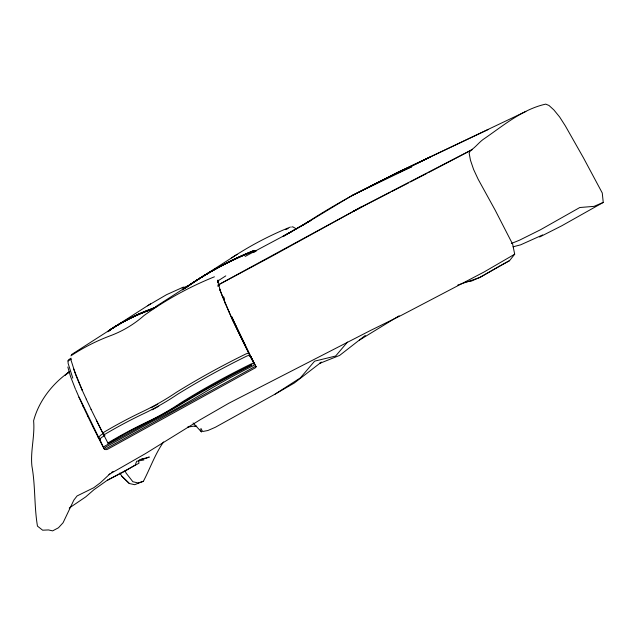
<?xml version="1.0" encoding="UTF-8"?>
<svg xmlns="http://www.w3.org/2000/svg" width="635" height="635" viewBox="0 0 635 635"><rect width="100%" height="100%" fill="white"/><g stroke="black" fill="none" stroke-linecap="round" stroke-linejoin="round"><path stroke-width="0.95" d="M107.855 331.78L108.172 331.049A201.009 197.501 57.3 0 1 147.685 310.928A111.236 109.299 57.3 0 0 153.035 308.777M109.966 330.422L110.276 329.7A201.009 197.501 57.3 0 1 149.796 309.57A111.236 109.299 57.3 0 0 155.146 307.427M250.246 356.378L249.444 355.37L247.285 355.838A620.832 452.064 -17.3 0 0 177.482 394.319A199.326 145.145 -17.3 0 1 143.502 413.726A362.434 263.906 -17.3 0 0 104.315 434.657L103.886 435.229L104.457 435.419M108.402 442.666A362.434 263.906 -17.3 0 1 147.59 421.735A199.326 145.145 -17.3 0 0 181.578 402.32A620.832 452.064 -17.3 0 1 251.381 363.839L253.047 363.347L254.206 363.736L254.183 364.776L252.984 365.863A529.614 385.643 -17.3 0 0 201.414 394.287A616.18 448.675 -17.3 0 1 152.392 421.465L105.608 447.103L105.37 448.135L106.601 448.358L254.746 366.681L256.032 366.697L255.548 367.697L107.402 449.366C105.1 450.58 102.314 447.953 104.807 446.095L153.384 419.751A440.404 320.683 -17.3 0 0 182.428 403.4A802.497 584.343 -17.3 0 1 251.714 365.204L251.833 364.657L234.712 373.031L197.723 393.422L178.935 404.9A305.356 222.353 -17.3 0 1 146.256 422.918L139.954 425.982A264.628 192.691 -17.3 0 0 108.902 443.293L108.021 443.325L108.402 442.666M110.395 329.922L110.704 329.422A201.009 197.501 57.3 0 1 150.225 309.301A111.236 109.299 57.3 0 0 156.321 306.816M250.912 357.116L250.769 356.537L249.865 356.529M539.599 237.022L561.642 225.862L603.25 202.43L602.258 192.976L583.39 157.71L565.372 125.944L559.625 116.967L553.91 109.966L549.021 105.489L545.727 104.124C522.756 109.204 503.793 125.222 484.799 138.319C479.338 141.645 475.686 147.447 470.297 150.535L469.17 153.225L470.44 160.147L473.591 169.426L478.107 179.157L495.157 210.129L512.675 244.237L514.691 254.206L509.548 260.66L479.401 277.654L457.779 285.059M72.795 378.158L68.151 363.45L68.001 360.966L68.556 359.767L71.064 358.156M119.825 473.083L121.849 476.21L129.342 483.521L134.644 484.688L143.375 481.306C150.217 468.289 155.019 454.144 163.544 441.96M251.841 359.346L251.944 358.696L251.174 358.513M347.488 342.074L335.629 356.029L314.619 361.156L300.395 377.857L275.138 394.105L215.313 427.292L207.883 430.514L202.597 431.514L200.906 428.411M110.149 473.686L100.457 482.695L93.789 487.712L77.065 495.951L73.89 500.031L63.079 522.74L58.46 527.78L52.618 530.876L48.522 529.931L42.64 530.193L37.465 526.129C34.115 506.286 35.489 485.965 31.917 466.122C30.305 450.874 35.012 435.999 33.607 420.767C38.83 400.963 52.602 383.318 69.413 371.8M69.771 371.507L65.214 375.102L69.525 371.8M365.323 335.423L339.63 355.417L319.469 363.482L321.397 362.117L294.243 383.056L275.138 394.105M147.431 305.848L166.592 294.664L183.475 287.052M69.247 508.048L85.733 496.872L93.893 489.768L106.807 480.6L138.994 463.217L138.549 460.891L139.636 459.692L149.328 457.033L145.502 458.518L141.764 459.153M231.577 257.937C250.095 245.705 269.835 235.339 290.409 227.028M71.445 354.632L150.535 303.832M155.583 306.721L237.165 254.317M225.782 275.876L217.44 281.234L218.249 280.305L217.702 281.495L217.892 280.099L218.035 282.559L217.869 281.813L220.266 290.401M399.121 315.825L359.402 340.138M303.363 224.893C337.693 202.24 374.063 183.063 411.774 166.719L351.766 195.628L303.363 224.893L282.686 236.609L310.769 220.432L282.686 236.609M111.546 472.424L113.197 471.424M108.918 474.536L145.336 453.676L200.43 419.6L228.949 403.177L370.419 330.517L401.614 315.198L484.116 271.97L514.691 254.206M500.825 265.343L481.084 276.789L471.273 281.162L465.479 281.948M68.001 360.966L71.422 359.085M217.821 286.282L219.551 285.329M103.95 433.681C101.894 433.586 95.996 438.126 100.251 439.452M104.997 435.729C103.322 436.11 97.465 439.237 100.751 441.365M217.694 285.186L362.053 206.613L470.297 150.535M218.63 284.75L270.764 256.85L362.053 206.613L353.346 211.296L390.2 192.334M501.698 264.874L509.548 260.66M245.158 256.429L291.449 231.751M488.307 129.453L397.232 172.617L370.181 186.492L397.232 172.617L525.883 111.458M427.014 173.315L410.385 181.943M428.76 172.402L472.416 149.582M391.954 191.429L408.63 182.848M351.766 195.628L392.708 175.228M397.129 173.045L430.808 156.758L410.432 166.68M375.888 183.515L392.724 175.316M399.804 171.863L408.662 167.545M542.671 234.926L520.652 244.824L513.056 246.817M603.25 202.43L594.058 206.359L579.787 207.518L540.409 229.791L519.43 240.228L511.318 243.507M107.41 480.163L124.539 471.44L135.318 464.963L136.628 461.28L143.899 459.946M291.671 227.068L292.251 226.878M214.432 276.828L213.86 277.027A345.083 338.614 45.3 0 0 144.05 315.508A111.554 109.466 45.3 0 1 110.411 335.724A201.589 197.818 45.3 0 0 70.874 355.846M253.254 250.873L255.762 251.269M143.375 481.306L138.041 482.949L132.85 481.719L125.984 472.94L125.159 470.503M196.08 425.815L187.452 427.157M194.913 426.323L196.739 426.434M103.243 433.395L102.846 433.07L103.267 432.61A362.434 263.906 -17.3 0 1 142.454 411.686A199.326 145.145 -17.3 0 0 176.435 392.271A620.832 452.064 -17.3 0 1 246.245 353.79L247.912 353.29L249.206 353.981M253.024 252.238L251.142 252.23A344.091 338.082 57.3 0 0 184.444 288.496M292.886 226.878L296.156 228.79M256.191 250.992L253.683 250.603A344.091 338.082 57.3 0 0 189.325 285.242M254.921 251.801L252.412 251.412A344.091 338.082 57.3 0 0 186.492 287.139A344.091 338.082 57.3 0 1 253.254 250.873M254.079 252.341L251.571 251.952A344.091 338.082 57.3 0 0 182.539 289.877A344.091 338.082 57.3 0 1 184.936 288.234M121.849 476.21L129.342 483.521M193.096 422.973L201.517 431.983L200.247 429.657M250.349 355.568L256.103 366.839M250.214 355.449L255.905 366.593M248.341 352.258L254.349 364.03M253.929 363.506L232.394 319.802L219.512 289.123M102.06 431.665L108.109 443.397M104.402 449.151L79.772 398.486M98.092 437.166L104.076 448.85M250.42 355.719L231.6 316.595M242.673 340.908L248.499 352.592M102.203 431.848L91.011 409.242M96.306 420.124L102.116 431.768M92.575 426.125L98.314 437.578M240.101 334.788L245.094 345.051M237.466 330.192L242.864 341.297M87.511 415.703L92.845 426.617M235.68 325.398L240.205 334.994M232.775 320.238L237.68 330.644M86.241 399.121L91.186 409.496M82.947 406.019L87.813 416.274M231.783 316.817L235.791 325.636M228.64 311.126L233.013 320.746M82.034 389.858L86.431 399.415M78.923 397.153L83.28 406.654M225.1 302.951L228.902 311.682M82.24 390.184L73.454 368.506M78.446 381.548L82.121 390.033M75.867 389.961L79.288 397.851M222.194 295.791L225.385 303.554M75.494 374.277L78.534 381.738M75.478 389.199L70.477 376.341L67.834 366.99M223.607 296.656L224.512 299.109M219.956 289.727L222.496 296.434M75.589 374.475L70.771 359.339M109.172 331.2L109.434 330.24A201.009 197.501 57.3 0 1 148.955 310.11A111.236 109.299 57.3 0 0 154.305 307.967M108.593 330.772A201.009 197.501 57.3 0 1 148.114 310.65A111.236 109.299 57.3 0 0 153.464 308.507M157.734 404.201A305.356 222.353 -17.3 0 1 151.154 407.757M158.782 406.249A305.356 222.353 -17.3 0 1 152.194 409.805M285.52 229.624A345.083 338.955 69.6 0 1 288.147 228.513M182.158 288.139A201.589 198.009 69.6 0 1 184.737 287.099M185.603 286.758A201.589 198.009 69.6 0 1 188.206 285.766M184.65 288.528A344.091 338.082 57.3 0 1 188.539 285.782"/></g></svg>
